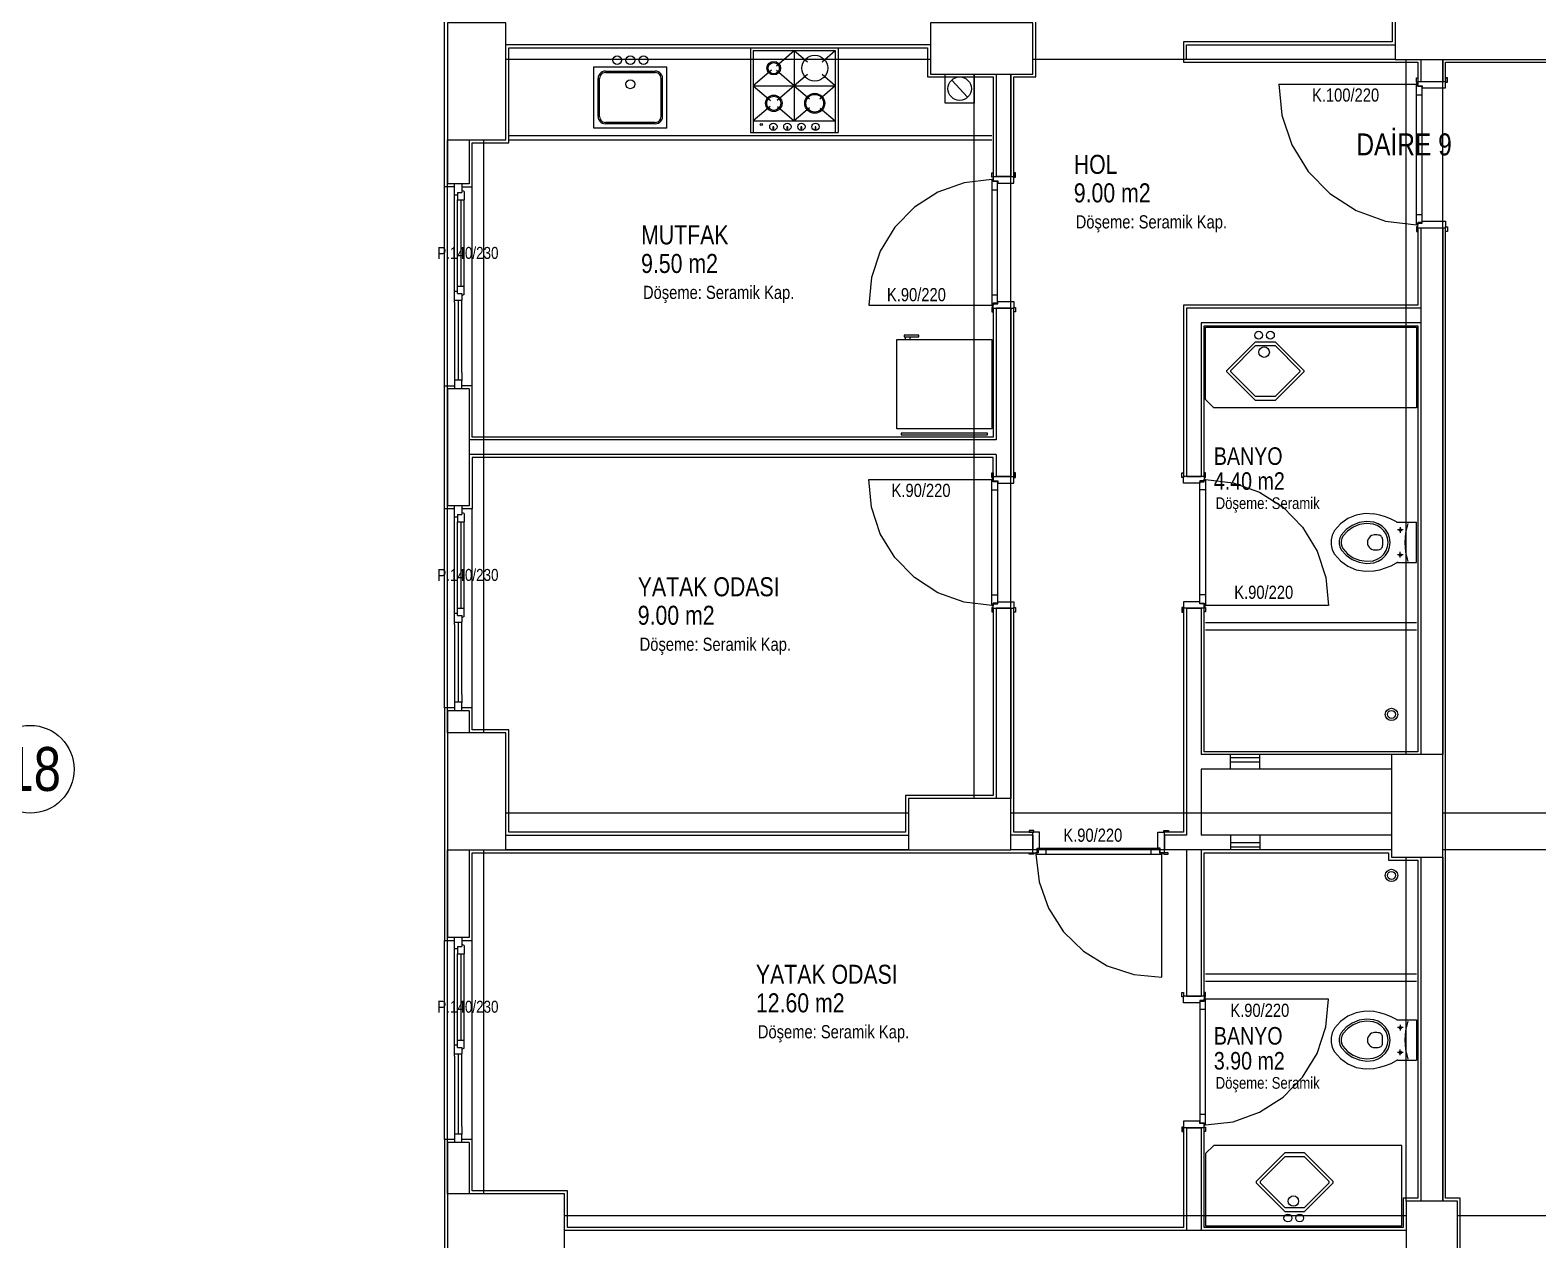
# Model space of a CAD drawing. Header units: centimetres. Extents: x 0 to 12847, y -30 to 2970.
# Drawn here: x 2729 to 2986.5, y 1530.8 to 1737.5 of the extents above; entities that cross this region are included whole.
import ezdxf

# ---------------------------------------------------------------- set-up
doc = ezdxf.new("R2010")
doc.units = ezdxf.units.CM
doc.layers.add('SCOTT-MIMARI', color=8, linetype='CONTINUOUS')
doc.styles.get("Standard").update_dxf_attribs({"font": 'arial.ttf', "width": 0.8})

msp = doc.modelspace()

# ---------------------------------------------------------------- linework, layer by layer
at = {"layer": 'SCOTT-MIMARI'}
for p, q in [((2852.05, 1734.47), (2852.05, 1719.97)), ((2852.05, 1734.47), (2867.05, 1734.47)), ((2852.55, 1733.97), (2866.55, 1733.97)), ((2852.55, 1733.97), (2852.55, 1719.97)), ((2856.51, 1731.35), (2859.55, 1733.97)), ((2859.55, 1733.97), (2861.8, 1732.05)), ((2859.55, 1733.97), (2859.55, 1721.97)), ((2864.31, 1732.05), (2866.55, 1733.97)), ((2866.55, 1733.97), (2866.55, 1721.97)), ((2825.3, 1720.72), (2825.3, 1731.22)), ((2825.3, 1731.22), (2837.8, 1731.22)), ((2827.3, 1730.47), (2835.8, 1730.47)), ((2837.8, 1720.72), (2837.8, 1731.22)), ((2855.66, 1730.63), (2852.55, 1727.97)), ((2859.55, 1727.97), (2856.5, 1730.59)), ((2826.05, 1722.72), (2826.05, 1729.22)), ((2826.3, 1722.72), (2826.3, 1729.22)), ((2827.3, 1730.22), (2835.8, 1730.22)), ((2836.8, 1722.72), (2836.8, 1729.22)), ((2837.05, 1722.72), (2837.05, 1729.22)), ((2852.55, 1727.97), (2855.48, 1725.46)), ((2852.55, 1727.97), (2866.55, 1727.97)), ((2859.55, 1727.97), (2856.63, 1725.46)), ((2861.8, 1729.89), (2859.55, 1727.97)), ((2859.55, 1727.97), (2862.17, 1725.73)), ((2866.55, 1727.97), (2863.9, 1725.69)), ((2866.55, 1727.97), (2864.31, 1729.89)), ((2942.3, 1728.22), (2965.8, 1728.22)), ((2965.8, 1728.58), (2965.8, 1729.34)), ((2965.8, 1729.34), (2966.05, 1729.34)), ((2966.05, 1728.58), (2965.8, 1728.58)), ((2965.8, 1704.22), (2965.8, 1728.22)), ((2966.05, 1728.22), (2965.8, 1728.22)), ((2966.03, 1727.84), (2966.03, 1728.22)), ((2966.76, 1727.84), (2966.03, 1727.84)), ((2966.05, 1729.34), (2966.05, 1728.58)), ((2966.05, 1728.72), (2970.8, 1728.72)), ((2966.05, 1728.72), (2966.05, 1727.97)), ((2966.05, 1727.97), (2966.8, 1727.97)), ((2966.76, 1727.84), (2966.76, 1704.6)), ((2966.8, 1727.97), (2966.8, 1727.59)), ((2971.09, 1729.35), (2970.8, 1729.35)), ((2970.8, 1729.35), (2970.8, 1728.58)), ((2970.8, 1727.59), (2970.8, 1728.72)), ((2970.8, 1728.58), (2971.09, 1728.58)), ((2971.09, 1728.58), (2971.09, 1729.35)), ((2965.8, 1726.43), (2966.76, 1726.43)), ((2966.8, 1727.59), (2970.8, 1727.59)), ((2855.44, 1724.44), (2852.55, 1721.97)), ((2856.71, 1724.4), (2859.55, 1721.97)), ((2862.13, 1724.17), (2859.55, 1721.97)), ((2864, 1724.16), (2866.55, 1721.97)), ((2837.8, 1720.72), (2825.3, 1720.72)), ((2835.8, 1721.72), (2827.3, 1721.72)), ((2835.8, 1721.47), (2827.3, 1721.47)), ((2852.55, 1721.97), (2866.55, 1721.97)), ((2856.04, 1720.96), (2855.91, 1720.96)), ((2855.91, 1720.96), (2855.91, 1720.35)), ((2856.04, 1720.35), (2856.04, 1720.96)), ((2858.44, 1720.96), (2858.31, 1720.96)), ((2858.31, 1720.96), (2858.31, 1720.35)), ((2858.44, 1720.35), (2858.44, 1720.96)), ((2860.84, 1720.96), (2860.7, 1720.96)), ((2860.7, 1720.96), (2860.7, 1720.35)), ((2860.84, 1720.35), (2860.84, 1720.96)), ((2863.23, 1720.96), (2863.1, 1720.96)), ((2863.1, 1720.96), (2863.1, 1720.35)), ((2863.23, 1720.35), (2863.23, 1720.96)), ((2866.55, 1721.97), (2866.55, 1719.97)), ((2810.8, 1718.72), (2893.3, 1718.72)), ((2852.05, 1719.97), (2867.05, 1719.97)), ((2893.3, 1712.33), (2893.3, 1713.09)), ((2893.3, 1713.09), (2893.55, 1713.09)), ((2893.55, 1713.09), (2893.55, 1712.33)), ((2893.55, 1712.47), (2893.55, 1711.72)), ((2893.55, 1712.47), (2897.05, 1712.47)), ((2897.34, 1713.1), (2897.05, 1713.1)), ((2897.05, 1713.1), (2897.05, 1712.33)), ((2897.05, 1711.34), (2897.05, 1712.47)), ((2897.34, 1712.33), (2897.34, 1713.1)), ((2801.55, 1709.34), (2801.55, 1711.22)), ((2802.8, 1711.22), (2802.8, 1709.72)), ((2803.17, 1709.88), (2803.17, 1708.47)), ((2893.55, 1712.33), (2893.3, 1712.33)), ((2893.3, 1711.97), (2893.3, 1690.47)), ((2893.55, 1711.97), (2893.3, 1711.97)), ((2893.3, 1710.18), (2894.26, 1710.18)), ((2893.53, 1711.59), (2893.53, 1711.97)), ((2894.26, 1711.59), (2893.53, 1711.59)), ((2893.55, 1711.72), (2894.3, 1711.72)), ((2894.26, 1690.85), (2894.26, 1711.59)), ((2894.3, 1711.72), (2894.3, 1711.34)), ((2894.3, 1711.34), (2897.05, 1711.34)), ((2897.05, 1712.33), (2897.34, 1712.33)), ((2801.55, 1709.34), (2802.05, 1709.34)), ((2802.05, 1709.72), (2802.05, 1708.47)), ((2802.05, 1709.72), (2802.8, 1709.72)), ((2802.05, 1693.72), (2802.05, 1708.47)), ((2802.05, 1708.47), (2803.17, 1708.47)), ((2802.61, 1708.47), (2802.61, 1693.72)), ((2803.17, 1693.72), (2803.17, 1708.47)), ((2965.8, 1706), (2966.76, 1706)), ((2966.8, 1704.84), (2970.8, 1704.84)), ((2966.8, 1704.47), (2966.8, 1704.84)), ((2970.8, 1704.84), (2970.8, 1703.72)), ((2966.05, 1704.22), (2965.8, 1704.22)), ((2965.8, 1703.86), (2965.8, 1703.09)), ((2966.05, 1703.86), (2965.8, 1703.86)), ((2965.8, 1703.09), (2966.05, 1703.09)), ((2966.76, 1704.6), (2966.03, 1704.6)), ((2966.03, 1704.6), (2966.03, 1704.22)), ((2966.05, 1703.72), (2966.05, 1704.47)), ((2966.05, 1704.47), (2966.8, 1704.47)), ((2966.05, 1703.09), (2966.05, 1703.86)), ((2966.05, 1703.72), (2970.8, 1703.72)), ((2970.8, 1703.86), (2971.09, 1703.86)), ((2970.8, 1703.08), (2970.8, 1703.86)), ((2971.09, 1703.08), (2970.8, 1703.08)), ((2971.09, 1703.86), (2971.09, 1703.08)), ((2801.55, 1690.97), (2801.55, 1692.84)), ((2802.05, 1692.84), (2801.55, 1692.84)), ((2802.05, 1692.47), (2802.05, 1693.72)), ((2802.05, 1693.72), (2803.17, 1693.72)), ((2802.05, 1692.47), (2802.8, 1692.47)), ((2802.8, 1692.47), (2802.8, 1691.34)), ((2803.17, 1692.31), (2803.17, 1693.72)), ((2893.3, 1692.25), (2894.26, 1692.25)), ((2801.55, 1691.34), (2802.8, 1691.34)), ((2801.55, 1690.97), (2801.55, 1676.22)), ((2802.17, 1691.34), (2802.17, 1677.72)), ((2802.8, 1678.97), (2802.8, 1691.34)), ((2872.3, 1690.47), (2893.3, 1690.47)), ((2893.55, 1690.47), (2893.3, 1690.47)), ((2893.3, 1690.11), (2893.3, 1689.34)), ((2893.55, 1690.11), (2893.3, 1690.11)), ((2893.3, 1689.34), (2893.55, 1689.34)), ((2893.53, 1690.85), (2893.53, 1690.47)), ((2894.26, 1690.85), (2893.53, 1690.85)), ((2893.55, 1690.72), (2894.3, 1690.72)), ((2893.55, 1689.97), (2893.55, 1690.72)), ((2893.55, 1689.34), (2893.55, 1690.11)), ((2893.55, 1689.97), (2897.05, 1689.97)), ((2894.3, 1690.72), (2894.3, 1691.09)), ((2894.3, 1691.09), (2897.05, 1691.09)), ((2897.05, 1691.09), (2897.05, 1689.97)), ((2897.05, 1690.11), (2897.34, 1690.11)), ((2897.05, 1689.33), (2897.05, 1690.11)), ((2897.34, 1689.33), (2897.05, 1689.33)), ((2897.34, 1690.11), (2897.34, 1689.33)), ((2877.07, 1669.36), (2877.07, 1684.61)), ((2878.32, 1685.36), (2878.32, 1685.11)), ((2880.82, 1685.36), (2878.32, 1685.36)), ((2878.32, 1685.11), (2880.82, 1685.11)), ((2878.57, 1684.61), (2878.57, 1685.11)), ((2879.32, 1684.61), (2879.32, 1685.11)), ((2880.82, 1685.11), (2880.82, 1685.36)), ((2893.32, 1684.61), (2893.32, 1669.36)), ((2802.8, 1678.97), (2802.8, 1677.56)), ((2801.55, 1677.72), (2802.8, 1677.72)), ((2802.8, 1676.22), (2802.8, 1677.72)), ((2893.32, 1669.36), (2877.07, 1669.36)), ((2892.57, 1668.61), (2877.82, 1668.61)), ((2877.82, 1668.61), (2877.82, 1668.36)), ((2892.57, 1668.36), (2892.57, 1668.61)), ((2877.82, 1668.36), (2892.57, 1668.36)), ((2893.3, 1661.08), (2893.3, 1661.84)), ((2893.3, 1661.84), (2893.55, 1661.84)), ((2893.55, 1661.08), (2893.3, 1661.08)), ((2893.55, 1661.84), (2893.55, 1661.08)), ((2893.55, 1661.22), (2897.05, 1661.22)), ((2893.55, 1661.22), (2893.55, 1660.47)), ((2897.34, 1661.85), (2897.05, 1661.85)), ((2897.05, 1661.85), (2897.05, 1661.08)), ((2897.05, 1660.09), (2897.05, 1661.22)), ((2897.05, 1661.08), (2897.34, 1661.08)), ((2897.34, 1661.08), (2897.34, 1661.85)), ((2925.76, 1661.85), (2926.05, 1661.85)), ((2925.76, 1661.08), (2925.76, 1661.85)), ((2926.05, 1661.08), (2925.76, 1661.08)), ((2926.05, 1661.85), (2926.05, 1661.08)), ((2926.05, 1660.09), (2926.05, 1661.22)), ((2929.55, 1661.22), (2926.05, 1661.22)), ((2929.55, 1661.84), (2929.55, 1661.08)), ((2929.79, 1661.84), (2929.55, 1661.84)), ((2929.55, 1661.22), (2929.55, 1660.47)), ((2929.55, 1661.08), (2929.79, 1661.08)), ((2929.79, 1661.08), (2929.79, 1661.84)), ((2872.3, 1660.72), (2893.3, 1660.72)), ((2893.3, 1639.22), (2893.3, 1660.72)), ((2893.55, 1660.72), (2893.3, 1660.72)), ((2893.3, 1658.93), (2894.26, 1658.93)), ((2893.53, 1660.34), (2893.53, 1660.72)), ((2894.26, 1660.34), (2893.53, 1660.34)), ((2893.55, 1660.47), (2894.3, 1660.47)), ((2894.26, 1660.34), (2894.26, 1639.6)), ((2894.3, 1660.47), (2894.3, 1660.09)), ((2894.3, 1660.09), (2897.05, 1660.09)), ((2928.8, 1660.09), (2926.05, 1660.09)), ((2929.55, 1660.47), (2928.8, 1660.47)), ((2928.8, 1660.47), (2928.8, 1660.09)), ((2928.83, 1639.6), (2928.83, 1660.34)), ((2928.83, 1660.34), (2929.56, 1660.34)), ((2929.8, 1658.93), (2928.83, 1658.93)), ((2929.55, 1660.72), (2929.8, 1660.72)), ((2929.56, 1660.34), (2929.56, 1660.72)), ((2929.8, 1660.72), (2929.8, 1639.22)), ((2801.55, 1654.34), (2801.55, 1656.22)), ((2802.8, 1656.22), (2802.8, 1654.72)), ((2801.55, 1654.34), (2802.05, 1654.34)), ((2802.05, 1654.72), (2802.05, 1653.47)), ((2802.05, 1654.72), (2802.8, 1654.72)), ((2802.05, 1638.72), (2802.05, 1653.47)), ((2802.05, 1653.47), (2803.17, 1653.47)), ((2802.61, 1653.47), (2802.61, 1638.72)), ((2803.17, 1654.88), (2803.17, 1653.47)), ((2803.17, 1638.72), (2803.17, 1653.47)), ((2962.65, 1653.4), (2965.8, 1653.4)), ((2965.8, 1646.53), (2965.8, 1653.4)), ((2963.52, 1652.1), (2962.59, 1652.1)), ((2963.05, 1652.56), (2963.05, 1651.58)), ((2960.02, 1650.51), (2960.02, 1649.43)), ((2963.05, 1647.37), (2963.05, 1648.35)), ((2963.52, 1647.84), (2962.59, 1647.84)), ((2962.65, 1646.53), (2965.8, 1646.53)), ((2893.3, 1641), (2894.26, 1641)), ((2929.8, 1641), (2928.83, 1641)), ((2801.55, 1635.97), (2801.55, 1637.84)), ((2802.05, 1637.84), (2801.55, 1637.84)), ((2802.05, 1637.47), (2802.05, 1638.72)), ((2802.05, 1638.72), (2803.17, 1638.72)), ((2803.17, 1637.31), (2803.17, 1638.72)), ((2893.55, 1639.22), (2893.3, 1639.22)), ((2893.3, 1638.86), (2893.3, 1638.09)), ((2893.55, 1638.86), (2893.3, 1638.86)), ((2893.3, 1638.09), (2893.55, 1638.09)), ((2894.26, 1639.6), (2893.53, 1639.6)), ((2893.53, 1639.6), (2893.53, 1639.22)), ((2893.55, 1638.72), (2893.55, 1639.47)), ((2893.55, 1639.47), (2894.3, 1639.47)), ((2893.55, 1638.09), (2893.55, 1638.86)), ((2893.55, 1638.72), (2897.05, 1638.72)), ((2894.3, 1639.84), (2897.05, 1639.84)), ((2894.3, 1639.47), (2894.3, 1639.84)), ((2897.05, 1639.84), (2897.05, 1638.72)), ((2897.05, 1638.86), (2897.34, 1638.86)), ((2897.05, 1638.08), (2897.05, 1638.86)), ((2897.34, 1638.08), (2897.05, 1638.08)), ((2897.34, 1638.86), (2897.34, 1638.08)), ((2926.05, 1638.86), (2925.76, 1638.86)), ((2925.76, 1638.86), (2925.76, 1638.08)), ((2925.76, 1638.08), (2926.05, 1638.08)), ((2926.05, 1639.84), (2926.05, 1638.72)), ((2928.8, 1639.84), (2926.05, 1639.84)), ((2926.05, 1638.08), (2926.05, 1638.86)), ((2929.55, 1638.72), (2926.05, 1638.72)), ((2928.8, 1639.47), (2928.8, 1639.84)), ((2929.55, 1639.47), (2928.8, 1639.47)), ((2928.83, 1639.6), (2929.56, 1639.6)), ((2929.55, 1638.72), (2929.55, 1639.47)), ((2929.55, 1639.22), (2929.8, 1639.22)), ((2929.55, 1638.09), (2929.55, 1638.86)), ((2929.55, 1638.86), (2929.79, 1638.86)), ((2929.79, 1638.09), (2929.55, 1638.09)), ((2929.56, 1639.6), (2929.56, 1639.22)), ((2929.79, 1638.86), (2929.79, 1638.09)), ((2950.8, 1639.22), (2929.8, 1639.22)), ((2801.55, 1636.34), (2802.8, 1636.34)), ((2801.55, 1635.97), (2801.55, 1621.22)), ((2802.05, 1637.47), (2802.8, 1637.47)), ((2802.17, 1636.34), (2802.17, 1622.72)), ((2802.8, 1637.47), (2802.8, 1636.34)), ((2802.8, 1623.97), (2802.8, 1636.34)), ((2801.55, 1622.72), (2802.8, 1622.72)), ((2802.8, 1623.97), (2802.8, 1622.56)), ((2802.8, 1621.22), (2802.8, 1622.72)), ((2899.66, 1600.75), (2899.66, 1600.47)), ((2900.44, 1600.75), (2899.66, 1600.75)), ((2899.66, 1600.47), (2900.44, 1600.47)), ((2901.42, 1600.47), (2900.3, 1600.47)), ((2900.3, 1596.97), (2900.3, 1600.47)), ((2900.44, 1600.47), (2900.44, 1600.75)), ((2901.42, 1597.72), (2901.42, 1600.47)), ((2921.67, 1600.47), (2922.8, 1600.47)), ((2921.67, 1597.72), (2921.67, 1600.47)), ((2922.66, 1600.47), (2922.66, 1600.75)), ((2922.66, 1600.75), (2923.44, 1600.75)), ((2923.44, 1600.47), (2922.66, 1600.47)), ((2922.8, 1596.97), (2922.8, 1600.47)), ((2923.44, 1600.75), (2923.44, 1600.47)), ((2899.67, 1596.97), (2900.44, 1596.97)), ((2899.67, 1596.72), (2899.67, 1596.97)), ((2900.44, 1596.72), (2899.67, 1596.72)), ((2900.3, 1596.97), (2901.05, 1596.97)), ((2900.44, 1596.97), (2900.44, 1596.72)), ((2900.8, 1596.97), (2900.8, 1596.72)), ((2901.18, 1596.95), (2900.8, 1596.95)), ((2900.8, 1596.72), (2922.3, 1596.72)), ((2901.05, 1596.97), (2901.05, 1597.72)), ((2901.05, 1597.72), (2901.42, 1597.72)), ((2921.92, 1597.68), (2901.18, 1597.68)), ((2901.18, 1597.68), (2901.18, 1596.95)), ((2902.58, 1596.72), (2902.58, 1597.68)), ((2920.51, 1596.72), (2920.51, 1597.68)), ((2922.05, 1597.72), (2921.67, 1597.72)), ((2921.92, 1597.68), (2921.92, 1596.95)), ((2921.92, 1596.95), (2922.3, 1596.95)), ((2922.05, 1596.97), (2922.05, 1597.72)), ((2922.8, 1596.97), (2922.05, 1596.97)), ((2922.3, 1596.97), (2922.3, 1596.72)), ((2922.3, 1575.72), (2922.3, 1596.72)), ((2923.42, 1596.97), (2922.66, 1596.97)), ((2922.66, 1596.97), (2922.66, 1596.72)), ((2922.66, 1596.72), (2923.42, 1596.72)), ((2923.42, 1596.72), (2923.42, 1596.97)), ((2801.55, 1580.59), (2801.55, 1582.47)), ((2802.8, 1582.47), (2802.8, 1580.97)), ((2803.17, 1581.13), (2803.17, 1579.72)), ((2801.55, 1580.59), (2802.05, 1580.59)), ((2802.05, 1580.97), (2802.05, 1579.72)), ((2802.05, 1580.97), (2802.8, 1580.97)), ((2802.05, 1564.97), (2802.05, 1579.72)), ((2802.05, 1579.72), (2803.17, 1579.72)), ((2802.61, 1579.72), (2802.61, 1564.97)), ((2803.17, 1564.97), (2803.17, 1579.72)), ((2925.76, 1573.1), (2926.05, 1573.1)), ((2925.76, 1572.33), (2925.76, 1573.1)), ((2926.05, 1572.33), (2925.76, 1572.33)), ((2926.05, 1573.1), (2926.05, 1572.33)), ((2926.05, 1571.34), (2926.05, 1572.47)), ((2929.55, 1572.47), (2926.05, 1572.47)), ((2928.8, 1571.34), (2926.05, 1571.34)), ((2928.8, 1571.72), (2928.8, 1571.34)), ((2929.55, 1571.72), (2928.8, 1571.72)), ((2928.83, 1571.59), (2928.83, 1550.85)), ((2928.83, 1571.59), (2929.56, 1571.59)), ((2929.55, 1573.09), (2929.55, 1572.33)), ((2929.79, 1573.09), (2929.55, 1573.09)), ((2929.55, 1572.47), (2929.55, 1571.72)), ((2929.55, 1572.33), (2929.79, 1572.33)), ((2929.55, 1571.97), (2929.8, 1571.97)), ((2929.56, 1571.59), (2929.56, 1571.97)), ((2929.79, 1572.33), (2929.79, 1573.09)), ((2929.8, 1550.47), (2929.8, 1571.97)), ((2950.8, 1571.97), (2929.8, 1571.97)), ((2929.8, 1570.18), (2928.83, 1570.18)), ((2962.65, 1568.4), (2965.8, 1568.4)), ((2965.8, 1568.4), (2965.8, 1561.53)), ((2963.52, 1567.1), (2962.59, 1567.1)), ((2963.05, 1567.56), (2963.05, 1566.58)), ((2801.55, 1562.22), (2801.55, 1564.09)), ((2802.05, 1564.09), (2801.55, 1564.09)), ((2802.05, 1563.72), (2802.05, 1564.97)), ((2802.05, 1564.97), (2803.17, 1564.97)), ((2802.05, 1563.72), (2802.8, 1563.72)), ((2802.8, 1563.72), (2802.8, 1562.59)), ((2803.17, 1563.56), (2803.17, 1564.97)), ((2960.02, 1564.43), (2960.02, 1565.51)), ((2963.05, 1562.37), (2963.05, 1563.35)), ((2801.55, 1562.59), (2802.8, 1562.59)), ((2801.55, 1562.22), (2801.55, 1547.47)), ((2802.17, 1562.59), (2802.17, 1548.97)), ((2802.8, 1550.22), (2802.8, 1562.59)), ((2963.52, 1562.84), (2962.59, 1562.84)), ((2962.65, 1561.53), (2965.8, 1561.53)), ((2802.8, 1550.22), (2802.8, 1548.81)), ((2926.05, 1551.09), (2926.05, 1549.97)), ((2928.8, 1551.09), (2926.05, 1551.09)), ((2928.8, 1550.72), (2928.8, 1551.09)), ((2929.55, 1550.72), (2928.8, 1550.72)), ((2929.8, 1552.25), (2928.83, 1552.25)), ((2928.83, 1550.85), (2929.56, 1550.85)), ((2929.55, 1549.97), (2929.55, 1550.72)), ((2929.55, 1550.47), (2929.8, 1550.47)), ((2929.56, 1550.85), (2929.56, 1550.47)), ((2801.55, 1548.97), (2802.8, 1548.97)), ((2802.8, 1547.47), (2802.8, 1548.97)), ((2926.05, 1550.11), (2925.76, 1550.11)), ((2925.76, 1550.11), (2925.76, 1549.33)), ((2925.76, 1549.33), (2926.05, 1549.33)), ((2926.05, 1549.33), (2926.05, 1550.11)), ((2929.55, 1549.97), (2926.05, 1549.97)), ((2929.55, 1549.34), (2929.55, 1550.11)), ((2929.55, 1550.11), (2929.79, 1550.11)), ((2929.79, 1549.34), (2929.55, 1549.34)), ((2929.79, 1550.11), (2929.79, 1549.34))]:
    msp.add_line(p, q, dxfattribs=at)
for points in [[(2948.55, 1876.22), (2948.55, 1874.47), (2984.17, 1874.47), (2984.17, 1740.47), (2961.67, 1740.47), (2961.67, 1735.47), (2926.05, 1735.47), (2926.05, 1731.97), (2966.05, 1731.97), (2966.05, 1728.72)], [(2801.55, 1710.72), (2799.8, 1710.72), (2799.8, 1739.22), (2892.3, 1739.22), (2892.3, 1764.22)], [(2897.05, 1712.47), (2897.05, 1729.47), (2900.8, 1729.47), (2900.8, 1739.22), (2897.05, 1739.22), (2897.05, 1764.22)], [(2810.3, 1738.72), (2800.3, 1738.72), (2800.3, 1718.72), (2810.3, 1718.72), (2810.3, 1738.72)], [(2900.3, 1738.72), (2882.8, 1738.72), (2882.8, 1729.97), (2900.3, 1729.97), (2900.3, 1738.72)], [(2989.67, 1739.97), (2962.17, 1739.97), (2962.17, 1732.47), (2989.67, 1732.47), (2989.67, 1739.97)], [(2802.8, 1710.72), (2804.55, 1710.72), (2804.55, 1718.22), (2810.8, 1718.22), (2810.8, 1734.47), (2882.3, 1734.47), (2882.3, 1729.47), (2893.55, 1729.47), (2893.55, 1712.47)], [(2882.8, 1734.97), (2810.3, 1734.97)], [(2867.05, 1734.47), (2867.05, 1719.97)], [(2962.17, 1732.47), (2926.55, 1732.47), (2926.55, 1734.97), (2962.17, 1734.97)], [(2882.8, 1732.47), (2810.3, 1732.47)], [(2827.3, 1730.47), (2827.02, 1730.44), (2826.76, 1730.34), (2826.52, 1730.19), (2826.32, 1730), (2826.17, 1729.76), (2826.08, 1729.49), (2826.05, 1729.22)], [(2837.05, 1729.22), (2837.02, 1729.49), (2836.92, 1729.76), (2836.78, 1730), (2836.58, 1730.19), (2836.34, 1730.34), (2836.08, 1730.44), (2835.8, 1730.47)], [(2962.17, 1732.47), (2900.3, 1732.47)], [(2964.05, 1613.72), (2964.05, 1732.47)], [(2966.55, 1732.47), (2966.55, 1728.72)], [(2970.3, 1613.72), (2970.3, 1732.47)], [(2970.3, 1732.47), (2970.3, 1728.72)], [(2970.8, 1728.72), (2970.8, 1731.97), (3002.3, 1731.97), (3002.3, 1728.72)], [(2827.3, 1730.22), (2827.08, 1730.19), (2826.86, 1730.12), (2826.67, 1730), (2826.52, 1729.84), (2826.4, 1729.65), (2826.32, 1729.44), (2826.3, 1729.22)], [(2836.8, 1729.22), (2836.77, 1729.44), (2836.7, 1729.65), (2836.58, 1729.84), (2836.42, 1730), (2836.23, 1730.12), (2836.02, 1730.19), (2835.8, 1730.22)], [(2890.3, 1729.97), (2890.3, 1724.97), (2885.3, 1724.97), (2885.3, 1729.97), (2890.3, 1729.97)], [(2889.16, 1726), (2886.44, 1728.93)], [(2890.3, 1606.22), (2890.3, 1729.97)], [(2894.05, 1729.97), (2894.05, 1712.47)], [(2896.55, 1606.22), (2896.55, 1729.97)], [(2896.55, 1729.97), (2896.55, 1712.47)], [(2942.3, 1728.22), (2942.84, 1722.92), (2944.54, 1717.88), (2947.32, 1713.35), (2951.04, 1709.55), (2955.51, 1706.67), (2960.52, 1704.86), (2965.8, 1704.22)], [(2965.9, 1728.45), (2965.9, 1728.3), (2965.9, 1728.45)], [(2966.55, 1728.72), (2970.3, 1728.72)], [(2826.05, 1722.72), (2826.08, 1722.44), (2826.17, 1722.17), (2826.32, 1721.94), (2826.52, 1721.74), (2826.76, 1721.59), (2827.02, 1721.5), (2827.3, 1721.47)], [(2826.3, 1722.72), (2826.32, 1722.49), (2826.4, 1722.28), (2826.52, 1722.09), (2826.67, 1721.93), (2826.86, 1721.82), (2827.08, 1721.74), (2827.3, 1721.72)], [(2835.8, 1721.72), (2836.02, 1721.74), (2836.23, 1721.82), (2836.42, 1721.93), (2836.58, 1722.09), (2836.7, 1722.28), (2836.77, 1722.49), (2836.8, 1722.72)], [(2835.8, 1721.47), (2836.08, 1721.5), (2836.34, 1721.59), (2836.58, 1721.74), (2836.78, 1721.94), (2836.92, 1722.17), (2837.02, 1722.44), (2837.05, 1722.72)], [(2800.3, 1617.47), (2800.3, 1718.72)], [(2800.3, 1718.72), (2800.3, 1711.22)], [(2804.05, 1718.72), (2804.05, 1711.22)], [(2806.55, 1617.47), (2806.55, 1718.72)], [(2810.8, 1719.47), (2893.3, 1719.47)], [(2896.55, 1712.47), (2894.05, 1712.47)], [(2799.8, 1676.72), (2799.8, 1710.72)], [(2804.05, 1711.22), (2800.3, 1711.22)], [(2803.17, 1709.88), (2802.8, 1710.09)], [(2804.55, 1676.72), (2804.55, 1710.72)], [(2893.3, 1711.97), (2888.56, 1711.41), (2884.07, 1709.8), (2880.06, 1707.23), (2876.73, 1703.82), (2874.25, 1699.74), (2872.75, 1695.22), (2872.3, 1690.47)], [(2801.55, 1692.84), (2801.55, 1709.34)], [(2966.05, 1703.72), (2966.05, 1690.47), (2926.05, 1690.47), (2926.05, 1661.22)], [(2966.55, 1703.72), (2966.55, 1613.72)], [(2966.55, 1703.72), (2970.3, 1703.72)], [(2970.3, 1703.72), (2970.3, 1613.72)], [(2970.8, 1537.97), (2970.8, 1703.72)], [(2803.17, 1692.31), (2802.8, 1692.09)], [(2893.55, 1689.97), (2893.55, 1667.97), (2804.55, 1667.97), (2804.55, 1676.72), (2802.8, 1676.72)], [(2893.4, 1690.23), (2893.4, 1690.39), (2893.4, 1690.23)], [(2894.05, 1689.97), (2894.05, 1667.47)], [(2896.55, 1689.97), (2894.05, 1689.97)], [(2896.55, 1689.97), (2896.55, 1661.22)], [(2897.05, 1661.22), (2897.05, 1689.97)], [(2926.55, 1689.97), (2926.55, 1661.22)], [(2966.55, 1689.97), (2926.55, 1689.97)], [(2929.05, 1687.47), (2929.05, 1661.22)], [(2966.55, 1687.47), (2929.05, 1687.47)], [(2929.55, 1661.22), (2929.55, 1686.97), (2966.05, 1686.97), (2966.05, 1614.22), (2929.55, 1614.22), (2929.55, 1638.72)], [(2965.8, 1672.97), (2931.19, 1672.97), (2929.8, 1674.36), (2929.8, 1686.72), (2965.8, 1686.72), (2965.8, 1672.97), (2965.8, 1672.97)], [(2877.07, 1684.61), (2893.32, 1684.61)], [(2933.43, 1679.13), (2933.43, 1679.35), (2938.33, 1684.25), (2941.68, 1684.25), (2946.58, 1679.35), (2946.58, 1679.13), (2941.68, 1674.22), (2938.33, 1674.22), (2933.43, 1679.13)], [(2934.1, 1679.13), (2934.1, 1679.35), (2938.33, 1683.58), (2941.68, 1683.58), (2945.91, 1679.35), (2945.91, 1679.13), (2941.68, 1674.89), (2938.33, 1674.89), (2934.1, 1679.13)], [(2801.55, 1655.72), (2799.8, 1655.72), (2799.8, 1676.72), (2801.55, 1676.72)], [(2800.3, 1676.22), (2800.3, 1656.22)], [(2804.05, 1676.22), (2800.3, 1676.22)], [(2804.05, 1676.22), (2804.05, 1656.22)], [(2894.05, 1667.47), (2804.05, 1667.47)], [(2893.55, 1661.22), (2893.55, 1664.47), (2804.55, 1664.47), (2804.55, 1655.72), (2802.8, 1655.72)], [(2894.05, 1664.97), (2804.05, 1664.97)], [(2894.05, 1664.97), (2894.05, 1661.22)], [(2893.4, 1660.95), (2893.4, 1660.8), (2893.4, 1660.95)], [(2896.55, 1661.22), (2894.05, 1661.22)], [(2926.55, 1661.22), (2929.05, 1661.22)], [(2893.3, 1639.22), (2888.56, 1639.77), (2884.07, 1641.38), (2880.06, 1643.96), (2876.73, 1647.37), (2874.25, 1651.44), (2872.75, 1655.97), (2872.3, 1660.72)], [(2929.8, 1660.72), (2934.53, 1660.16), (2939.02, 1658.55), (2943.04, 1655.98), (2946.37, 1652.57), (2948.85, 1648.49), (2950.35, 1643.97), (2950.8, 1639.22)], [(2804.05, 1656.22), (2800.3, 1656.22)], [(2799.8, 1621.72), (2799.8, 1655.72)], [(2801.55, 1637.84), (2801.55, 1654.34)], [(2803.17, 1654.88), (2802.8, 1655.09)], [(2804.55, 1621.72), (2804.55, 1655.72)], [(2958.59, 1654.82), (2957.04, 1654.9), (2955.52, 1654.64), (2954.09, 1654.04), (2952.84, 1653.14), (2951.81, 1651.98)], [(2958.54, 1653.43), (2957.28, 1653.54), (2956.02, 1653.35), (2954.84, 1652.88), (2953.8, 1652.16), (2952.96, 1651.21)], [(2958.47, 1653.08), (2957.29, 1653.18), (2956.11, 1653.01), (2955.01, 1652.57), (2954.04, 1651.89), (2953.25, 1651.01)], [(2961.32, 1649.96), (2961.22, 1650.76), (2960.96, 1651.51), (2960.53, 1652.18), (2959.96, 1652.75), (2959.29, 1653.17), (2958.53, 1653.43)], [(2962.38, 1653.48), (2961.47, 1653.95), (2960.52, 1654.33), (2959.54, 1654.63), (2958.54, 1654.83)], [(2962.38, 1653.48), (2962.44, 1653.44), (2962.51, 1653.42), (2962.58, 1653.41), (2962.65, 1653.4)], [(2964.33, 1653.21), (2963.97, 1651.61), (2963.85, 1649.97), (2963.97, 1648.33), (2964.33, 1646.72)], [(2951.81, 1651.98), (2951.44, 1651.22), (2951.25, 1650.39), (2951.25, 1649.54), (2951.44, 1648.72), (2951.81, 1647.96)], [(2952.96, 1651.21), (2952.73, 1650.74), (2952.61, 1650.23), (2952.61, 1649.7), (2952.73, 1649.19), (2952.96, 1648.72)], [(2953.26, 1651.02), (2953.07, 1650.62), (2952.97, 1650.19), (2952.97, 1649.74), (2953.07, 1649.31), (2953.26, 1648.91)], [(2958.72, 1651.25), (2958.43, 1651.22), (2958.16, 1651.13), (2957.92, 1650.97), (2957.72, 1650.77), (2957.57, 1650.53), (2957.47, 1650.26), (2957.44, 1649.98)], [(2960.96, 1649.96), (2960.87, 1650.68), (2960.63, 1651.35), (2960.25, 1651.96), (2959.74, 1652.47), (2959.13, 1652.85), (2958.45, 1653.09)], [(2959.48, 1651.18), (2959.27, 1651.22), (2959.05, 1651.24), (2958.83, 1651.25), (2958.61, 1651.25)], [(2960.02, 1650.51), (2960.01, 1650.66), (2959.95, 1650.81), (2959.87, 1650.94), (2959.76, 1651.05), (2959.63, 1651.13), (2959.48, 1651.18)], [(2952.96, 1648.72), (2953.8, 1647.78), (2954.84, 1647.05), (2956.02, 1646.58), (2957.28, 1646.39), (2958.54, 1646.5)], [(2953.25, 1648.93), (2954.04, 1648.04), (2955.01, 1647.36), (2956.11, 1646.93), (2957.29, 1646.75), (2958.47, 1646.85)], [(2957.44, 1649.95), (2957.47, 1649.67), (2957.57, 1649.4), (2957.72, 1649.16), (2957.92, 1648.96), (2958.16, 1648.81), (2958.43, 1648.71), (2958.72, 1648.68)], [(2958.45, 1646.85), (2959.13, 1647.08), (2959.74, 1647.47), (2960.25, 1647.97), (2960.63, 1648.58), (2960.87, 1649.26), (2960.96, 1649.97)], [(2958.53, 1646.5), (2959.29, 1646.76), (2959.96, 1647.19), (2960.53, 1647.75), (2960.96, 1648.42), (2961.22, 1649.18), (2961.32, 1649.97)], [(2958.61, 1648.69), (2958.83, 1648.68), (2959.05, 1648.69), (2959.27, 1648.71), (2959.48, 1648.75)], [(2959.48, 1648.75), (2959.63, 1648.8), (2959.76, 1648.88), (2959.87, 1648.99), (2959.95, 1649.12), (2960.01, 1649.27), (2960.02, 1649.43)], [(2951.81, 1647.96), (2952.84, 1646.8), (2954.09, 1645.89), (2955.52, 1645.29), (2957.04, 1645.03), (2958.59, 1645.11)], [(2958.54, 1645.1), (2959.54, 1645.31), (2960.52, 1645.6), (2961.47, 1645.99), (2962.38, 1646.46)], [(2962.65, 1646.53), (2962.58, 1646.53), (2962.51, 1646.51), (2962.44, 1646.49), (2962.38, 1646.46)], [(2893.55, 1638.72), (2893.55, 1606.72), (2878.55, 1606.72), (2878.55, 1600.47), (2810.8, 1600.47), (2810.8, 1617.97), (2804.55, 1617.97), (2804.55, 1621.72), (2802.8, 1621.72)], [(2894.05, 1638.72), (2894.05, 1606.22)], [(2896.55, 1638.72), (2894.05, 1638.72)], [(2896.55, 1638.72), (2896.55, 1606.22)], [(2900.3, 1600.47), (2897.05, 1600.47), (2897.05, 1638.72)], [(2926.05, 1638.72), (2926.05, 1600.47), (2922.8, 1600.47)], [(2926.55, 1638.72), (2926.55, 1599.97)], [(2926.55, 1638.72), (2929.05, 1638.72)], [(2929.05, 1638.72), (2929.05, 1613.72)], [(2929.69, 1638.98), (2929.69, 1639.14), (2929.69, 1638.98)], [(2803.17, 1637.31), (2802.8, 1637.09)], [(2965.8, 1636.22), (2929.8, 1636.22)], [(2965.8, 1634.97), (2929.8, 1634.97)], [(2801.55, 1621.72), (2799.8, 1621.72), (2799.8, 1581.97), (2801.55, 1581.97)], [(2800.3, 1621.22), (2800.3, 1617.47)], [(2804.05, 1621.22), (2800.3, 1621.22)], [(2804.05, 1621.22), (2804.05, 1617.47)], [(2810.3, 1617.47), (2800.3, 1617.47), (2800.3, 1597.47), (2810.3, 1597.47), (2810.3, 1617.47)], [(2961.55, 1613.72), (2929.05, 1613.72)], [(2934.05, 1611.22), (2934.05, 1613.72)], [(2934.05, 1613.22), (2939.05, 1613.22)], [(2934.05, 1612.47), (2939.05, 1612.47)], [(2939.05, 1611.22), (2939.05, 1613.72)], [(2970.3, 1613.72), (2961.55, 1613.72), (2961.55, 1596.22), (2970.3, 1596.22), (2970.3, 1613.72)], [(2929.05, 1611.22), (2929.05, 1599.97)], [(2961.55, 1611.22), (2929.05, 1611.22)], [(2896.55, 1606.22), (2879.05, 1606.22), (2879.05, 1597.47), (2896.55, 1597.47), (2896.55, 1606.22)], [(2879.05, 1603.72), (2810.3, 1603.72)], [(2961.55, 1603.72), (2896.55, 1603.72)], [(3075.3, 1603.72), (2970.3, 1603.72)], [(2810.3, 1599.97), (2879.05, 1599.97)], [(2900.3, 1599.97), (2896.55, 1599.97)], [(2900.3, 1599.97), (2900.3, 1597.47)], [(2926.55, 1599.97), (2922.8, 1599.97)], [(2922.8, 1599.97), (2922.8, 1597.47)], [(2961.55, 1599.97), (2929.05, 1599.97)], [(2934.05, 1599.97), (2934.05, 1597.47)], [(2939.05, 1599.97), (2939.05, 1597.47)], [(2800.3, 1538.72), (2800.3, 1597.47)], [(2800.3, 1597.47), (2800.3, 1582.47)], [(2802.8, 1581.97), (2804.55, 1581.97), (2804.55, 1596.97), (2900.3, 1596.97)], [(2804.05, 1597.47), (2804.05, 1582.47)], [(2806.55, 1538.72), (2806.55, 1597.47)], [(2879.05, 1597.47), (2810.3, 1597.47)], [(2810.3, 1597.47), (2879.05, 1597.47)], [(2961.55, 1597.47), (2896.55, 1597.47)], [(2900.3, 1597.47), (2896.55, 1597.47)], [(2900.8, 1596.72), (2901.36, 1591.98), (2902.96, 1587.49), (2905.54, 1583.48), (2908.95, 1580.14), (2913.02, 1577.66), (2917.55, 1576.16), (2922.3, 1575.72)], [(2922.53, 1596.82), (2922.38, 1596.82), (2922.53, 1596.82)], [(2926.55, 1597.47), (2922.8, 1597.47)], [(2926.55, 1597.47), (2926.55, 1572.47)], [(2929.05, 1597.47), (2929.05, 1572.47)], [(2961.55, 1597.47), (2929.05, 1597.47)], [(2929.55, 1572.47), (2929.55, 1596.97), (2961.05, 1596.97), (2961.05, 1595.72), (2966.05, 1595.72), (2966.05, 1537.97), (2963.55, 1537.97), (2963.55, 1532.97), (2929.55, 1532.97), (2929.55, 1549.97)], [(2934.05, 1598.72), (2939.05, 1598.72)], [(2934.05, 1597.97), (2939.05, 1597.97)], [(3075.3, 1597.47), (2970.3, 1597.47)], [(2964.05, 1537.47), (2964.05, 1596.22)], [(2966.55, 1596.22), (2966.55, 1537.47)], [(2970.3, 1537.47), (2970.3, 1596.22)], [(2970.3, 1596.22), (2970.3, 1537.47)], [(2799.8, 1547.97), (2799.8, 1581.97)], [(2804.05, 1582.47), (2800.3, 1582.47)], [(2803.17, 1581.13), (2802.8, 1581.34)], [(2804.55, 1547.97), (2804.55, 1581.97)], [(2801.55, 1564.09), (2801.55, 1580.59)], [(2965.8, 1576.22), (2929.8, 1576.22)], [(2965.8, 1574.97), (2929.8, 1574.97)], [(2926.55, 1572.47), (2929.05, 1572.47)], [(2929.69, 1572.2), (2929.69, 1572.05), (2929.69, 1572.2)], [(2929.8, 1550.47), (2934.53, 1551.02), (2939.02, 1552.63), (2943.04, 1555.21), (2946.37, 1558.62), (2948.85, 1562.69), (2950.35, 1567.22), (2950.8, 1571.97)], [(2958.59, 1569.82), (2957.04, 1569.9), (2955.52, 1569.64), (2954.09, 1569.04), (2952.84, 1568.14), (2951.81, 1566.98)], [(2958.54, 1568.43), (2957.28, 1568.54), (2956.02, 1568.35), (2954.84, 1567.88), (2953.8, 1567.16), (2952.96, 1566.21)], [(2958.47, 1568.08), (2957.29, 1568.18), (2956.11, 1568.01), (2955.01, 1567.57), (2954.04, 1566.89), (2953.25, 1566.01)], [(2961.32, 1564.96), (2961.22, 1565.76), (2960.96, 1566.51), (2960.53, 1567.18), (2959.96, 1567.75), (2959.29, 1568.17), (2958.53, 1568.43)], [(2962.38, 1568.48), (2961.47, 1568.95), (2960.52, 1569.33), (2959.54, 1569.63), (2958.54, 1569.83)], [(2962.38, 1568.48), (2962.44, 1568.44), (2962.51, 1568.42), (2962.58, 1568.41), (2962.65, 1568.4)], [(2964.33, 1568.21), (2963.97, 1566.61), (2963.85, 1564.97), (2963.97, 1563.33), (2964.33, 1561.72)], [(2951.81, 1566.98), (2951.44, 1566.22), (2951.25, 1565.39), (2951.25, 1564.54), (2951.44, 1563.72), (2951.81, 1562.96)], [(2952.96, 1566.21), (2952.73, 1565.74), (2952.61, 1565.23), (2952.61, 1564.7), (2952.73, 1564.19), (2952.96, 1563.72)], [(2953.26, 1566.02), (2953.07, 1565.62), (2952.97, 1565.19), (2952.97, 1564.74), (2953.07, 1564.31), (2953.26, 1563.91)], [(2958.72, 1566.25), (2958.43, 1566.22), (2958.16, 1566.13), (2957.92, 1565.97), (2957.72, 1565.77), (2957.57, 1565.53), (2957.47, 1565.26), (2957.44, 1564.98)], [(2960.96, 1564.96), (2960.87, 1565.68), (2960.63, 1566.35), (2960.25, 1566.96), (2959.74, 1567.47), (2959.13, 1567.85), (2958.45, 1568.09)], [(2959.48, 1566.18), (2959.27, 1566.22), (2959.05, 1566.24), (2958.83, 1566.25), (2958.61, 1566.25)], [(2960.02, 1565.51), (2960.01, 1565.66), (2959.95, 1565.81), (2959.87, 1565.94), (2959.76, 1566.05), (2959.63, 1566.13), (2959.48, 1566.18)], [(2803.17, 1563.56), (2802.8, 1563.34)], [(2952.96, 1563.72), (2953.8, 1562.78), (2954.84, 1562.05), (2956.02, 1561.58), (2957.28, 1561.39), (2958.54, 1561.5)], [(2953.25, 1563.93), (2954.04, 1563.04), (2955.01, 1562.36), (2956.11, 1561.93), (2957.29, 1561.75), (2958.47, 1561.85)], [(2957.44, 1564.95), (2957.47, 1564.67), (2957.57, 1564.4), (2957.72, 1564.16), (2957.92, 1563.96), (2958.16, 1563.81), (2958.43, 1563.71), (2958.72, 1563.68)], [(2958.45, 1561.85), (2959.13, 1562.08), (2959.74, 1562.47), (2960.25, 1562.97), (2960.63, 1563.58), (2960.87, 1564.26), (2960.96, 1564.97)], [(2958.53, 1561.5), (2959.29, 1561.76), (2959.96, 1562.19), (2960.53, 1562.75), (2960.96, 1563.42), (2961.22, 1564.18), (2961.32, 1564.97)], [(2958.61, 1563.69), (2958.83, 1563.68), (2959.05, 1563.69), (2959.27, 1563.71), (2959.48, 1563.75)], [(2959.48, 1563.75), (2959.63, 1563.8), (2959.76, 1563.88), (2959.87, 1563.99), (2959.95, 1564.12), (2960.01, 1564.27), (2960.02, 1564.43)], [(2951.81, 1562.96), (2952.84, 1561.8), (2954.09, 1560.89), (2955.52, 1560.29), (2957.04, 1560.03), (2958.59, 1560.11)], [(2958.54, 1560.1), (2959.54, 1560.31), (2960.52, 1560.6), (2961.47, 1560.99), (2962.38, 1561.46)], [(2962.65, 1561.53), (2962.58, 1561.53), (2962.51, 1561.51), (2962.44, 1561.49), (2962.38, 1561.46)], [(2801.55, 1547.97), (2799.8, 1547.97), (2799.8, 1528.22), (2963.55, 1528.22)], [(2926.05, 1532.97), (2820.8, 1532.97), (2820.8, 1539.22), (2804.55, 1539.22), (2804.55, 1547.97), (2802.8, 1547.97)], [(2926.05, 1549.97), (2926.05, 1532.97)], [(2926.55, 1549.97), (2926.55, 1532.47)], [(2926.55, 1549.97), (2929.05, 1549.97)], [(2929.05, 1549.97), (2929.05, 1532.47)], [(2800.3, 1547.47), (2800.3, 1538.72)], [(2804.05, 1547.47), (2800.3, 1547.47)], [(2804.05, 1547.47), (2804.05, 1538.72)], [(2963.3, 1546.97), (2931.19, 1546.97), (2929.8, 1545.57), (2929.8, 1533.22), (2963.3, 1533.22), (2963.3, 1546.97), (2963.3, 1546.97)], [(2938.43, 1540.81), (2938.43, 1540.59), (2943.33, 1535.68), (2946.68, 1535.68), (2951.58, 1540.59), (2951.58, 1540.81), (2946.68, 1545.71), (2943.33, 1545.71), (2938.43, 1540.81)], [(2939.1, 1540.81), (2939.1, 1540.59), (2943.33, 1536.35), (2946.68, 1536.35), (2950.91, 1540.59), (2950.91, 1540.81), (2946.68, 1545.04), (2943.33, 1545.04), (2939.1, 1540.81)], [(2820.3, 1538.72), (2800.3, 1538.72), (2800.3, 1528.72), (2820.3, 1528.72), (2820.3, 1538.72)], [(2972.8, 1537.47), (2964.05, 1537.47), (2964.05, 1517.47), (2972.8, 1517.47), (2972.8, 1537.47)], [(2969.05, 1511.97), (2970.8, 1511.97), (2970.8, 1516.97), (2973.3, 1516.97), (2973.3, 1537.97), (2970.8, 1537.97)], [(2964.05, 1534.97), (2820.3, 1534.97)], [(3075.3, 1534.97), (2972.8, 1534.97)], [(2820.3, 1532.47), (2964.05, 1532.47)]]:
    msp.add_lwpolyline(points, dxfattribs=at)
for centre, radius in [((2829.3, 1732.34), 0.75), ((2831.55, 1732.34), 0.75), ((2833.8, 1732.34), 0.75), ((2863.05, 1730.97), 2.21), ((2856.05, 1730.97), 1.16), ((2856.05, 1730.97), 0.96), ((2831.55, 1728.22), 0.75), ((2887.8, 1727.47), 2), ((2856.05, 1724.97), 1.41), ((2856.05, 1724.97), 1.21), ((2863.05, 1724.97), 1.71), ((2863.05, 1724.97), 1.51), ((2853.91, 1721.36), 0.188), ((2855.98, 1720.97), 0.625), ((2858.37, 1720.97), 0.625), ((2860.77, 1720.97), 0.625), ((2863.17, 1720.97), 0.625), ((2938.86, 1685.36), 0.668), ((2940.87, 1685.36), 0.668), ((2939.8, 1682.47), 0.891), ((2963.05, 1652.1), 0.206), ((2963.05, 1647.84), 0.206), ((2961.55, 1620.59), 1.06), ((2961.55, 1620.59), 0.688), ((2729.05, 1611.22), 7.5), ((2961.55, 1593.09), 1.06), ((2961.55, 1593.09), 0.688), ((2963.05, 1567.1), 0.206), ((2963.05, 1562.84), 0.206), ((2944.8, 1537.47), 0.891), ((2943.86, 1534.57), 0.668), ((2945.87, 1534.57), 0.668)]:
    msp.add_circle(centre, radius, dxfattribs=at)

# ---------------------------------------------------------------- texts
at = {"layer": 'SCOTT-MIMARI', "width": 0.8}
for s, height, p in [('K.100/220', 2.25, (2947.98, 1725.26)), ('DAİRE 9', 3.75, (2955.55, 1716.08)), ('HOL', 3.25, (2907.29, 1712.92)), ('9.00 m2', 3.25, (2907.29, 1708.05)), ('Döşeme: Seramik Kap.', 2.25, (2907.61, 1703.6)), ('MUTFAK', 3.25, (2833.39, 1700.87)), ('P.140/230', 2.048, (2798.6, 1698.39)), ('9.50 m2', 3.25, (2833.39, 1695.99)), ('Döşeme: Seramik Kap.', 2.25, (2833.71, 1691.55)), ('K.90/220', 2.25, (2875.38, 1691.16)), ('BANYO', 3, (2931.21, 1663.21)), ('4.40 m2', 3, (2931.21, 1658.95)), ('K.90/220', 2.25, (2876.17, 1657.73)), ('Döşeme: Seramik', 2, (2931.53, 1655.67)), ('P.140/230', 2.048, (2798.6, 1643.39)), ('YATAK ODASI', 3.25, (2832.82, 1640.77)), ('K.90/220', 2.25, (2934.7, 1640.33)), ('K.90/220', 2.25, (2934.7, 1640.33)), ('9.00 m2', 3.25, (2832.82, 1635.9)), ('Döşeme: Seramik Kap.', 2.25, (2833.14, 1631.45)), ('18', 7.5, (2724.99, 1607.52)), ('K.90/220', 2.25, (2905.51, 1598.84)), ('YATAK ODASI', 3.25, (2853, 1574.58)), ('P.140/230', 2.048, (2798.6, 1569.64)), ('12.60 m2', 3.25, (2853, 1569.7)), ('K.90/220', 2.25, (2934.03, 1568.93)), ('Döşeme: Seramik Kap.', 2.25, (2853.33, 1565.26)), ('BANYO', 3, (2931.21, 1564.19)), ('3.90 m2', 3, (2931.21, 1559.93)), ('Döşeme: Seramik', 2, (2931.53, 1556.65))]:
    msp.add_text(s, height=height, dxfattribs=at).set_placement(p)

doc.saveas('drawing.dxf')
